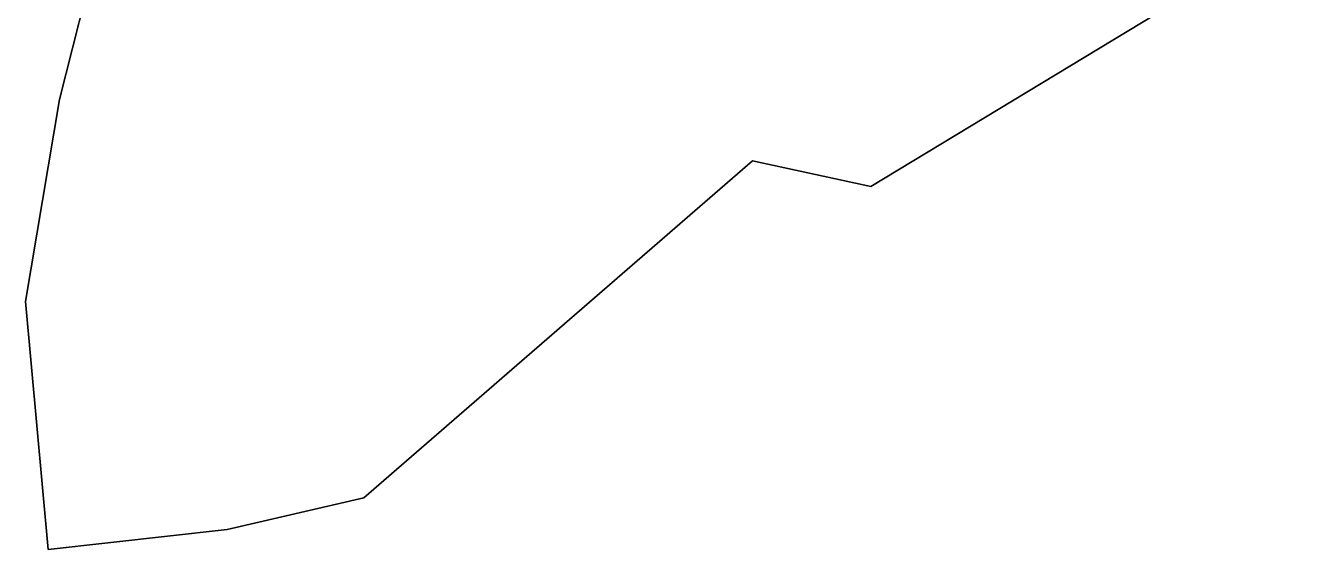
# Model space of a CAD drawing. Header units: millimetres. Extents: x -861324 to 439029, y -308065 to 694685.
# Drawn here: x -289064 to -174650, y -229210 to -182275 of the extents above; entities that cross this region are included whole.
import ezdxf

# ---------------------------------------------------------------- set-up
doc = ezdxf.new("R2010")
doc.units = ezdxf.units.MM
doc.layers.add('C-TOPO', color=7, linetype='Continuous', lineweight=9)

msp = doc.modelspace()

# ---------------------------------------------------------------- linework, layer by layer
at = {"layer": 'C-TOPO', "lineweight": 35}
for p, q in [((-281354, -170555), (-286030, -188896)), ((-213318, -196707), (-174650, -173287)), ((-286030, -188896), (-289064, -207000)), ((-258752, -224580), (-223942, -194403)), ((-223942, -194403), (-213318, -196707)), ((-289064, -207000), (-287025, -229210)), ((-270999, -227421), (-258752, -224580)), ((-287025, -229210), (-270999, -227421))]:
    msp.add_line(p, q, dxfattribs=at)

doc.saveas('drawing.dxf')
